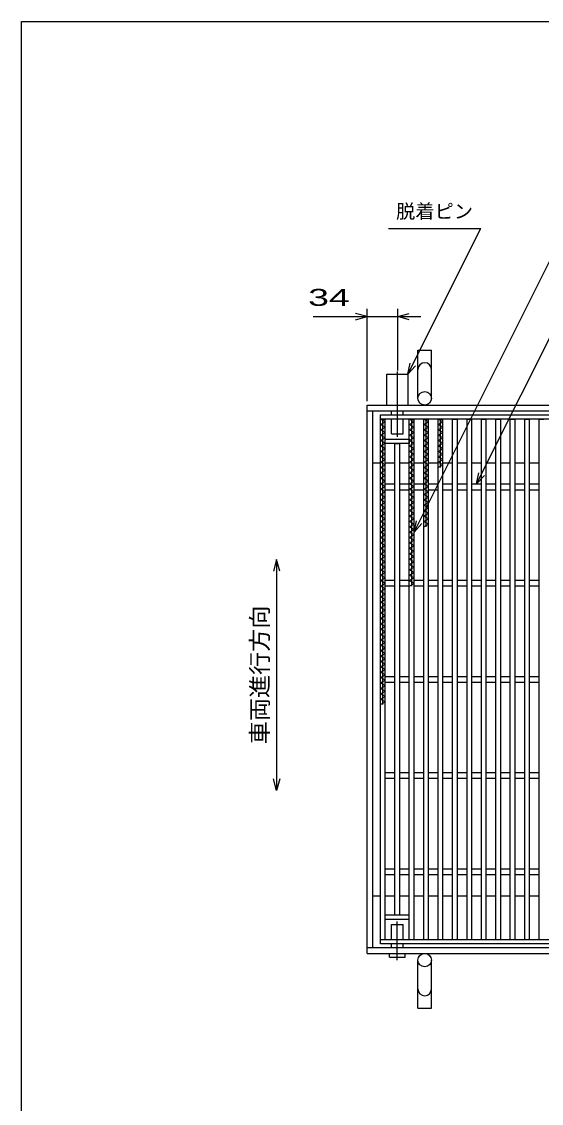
# Model space of a CAD drawing. Units: millimetres, scale not verified. Extents: x -1456 to 1389, y -1026 to 839.
# Drawn here: x -1379 to -839, y -286 to 839 of the extents above; entities that cross this region are included whole.
import ezdxf
from ezdxf.enums import TextEntityAlignment as Align

# ---------------------------------------------------------------- set-up
doc = ezdxf.new("R2010")
doc.units = ezdxf.units.MM
doc.header["$LTSCALE"] = 8
doc.linetypes.add('LONG_DASHED_DOTTED', pattern=[15.25, 12, -1.5, 0.25, -1.5])
for name, color, linetype, lineweight in [('0_2', 150, 'Continuous', 25), ('16', 3, 'Continuous', 25), ('19', 6, 'Continuous', 25), ('22', 4, 'Continuous', 25)]:
    doc.layers.add(name, color=color, linetype=linetype, lineweight=lineweight)
doc.styles.add('ベクトル', font='')
doc.styles.get('ベクトル').set_extended_font_data('ベクトル')

msp = doc.modelspace()

# ---------------------------------------------------------------- linework, layer by layer
at = {"layer": '0_2'}
for p, q in [((-1379.2, -921.2), (-1379.2, 838.8)), ((-1379.2, 838.8), (1388.8, 838.8))]:
    msp.add_line(p, q, dxfattribs=at)
at = {"layer": '16'}
for p, q in [((-1006, 430.127), (-461, 430.127)), ((-1006, 425.627), (-1006, 430.127)), ((-461, 425.627), (-1006, 425.627)), ((-1006, -115.373), (-1006, 425.627)), ((-1006, 425.627), (-1001, 425.627)), ((-1001, 422.827), (-1006, 425.627)), ((-1006, 420.027), (-1001, 422.827)), ((-1001, 417.227), (-1006, 420.027)), ((-1006, 414.427), (-1001, 417.227)), ((-1003.5, 128.827), (-1003.5, 425.627)), ((-1001, -115.373), (-1001, 425.627)), ((-976, -115.373), (-976, 425.627)), ((-976, 425.627), (-971, 425.627)), ((-971, 422.827), (-976, 425.627)), ((-976, 420.027), (-971, 422.827)), ((-971, 417.227), (-976, 420.027)), ((-976, 414.427), (-971, 417.227)), ((-973.5, 252.027), (-973.5, 425.627)), ((-971, -115.373), (-971, 425.627)), ((-961, -115.373), (-961, 425.627)), ((-961, 425.627), (-956, 425.627)), ((-956, 422.827), (-961, 425.627)), ((-961, 420.027), (-956, 422.827)), ((-956, 417.227), (-961, 420.027)), ((-961, 414.427), (-956, 417.227)), ((-958.5, 313.627), (-958.5, 425.627)), ((-956, -115.373), (-956, 425.627)), ((-946, -115.373), (-946, 425.627)), ((-946, 425.627), (-941, 425.627)), ((-941, 422.827), (-946, 425.627)), ((-946, 420.027), (-941, 422.827)), ((-941, 417.227), (-946, 420.027)), ((-946, 414.427), (-941, 417.227)), ((-943.5, 375.227), (-943.5, 425.627)), ((-941, -115.373), (-941, 425.627)), ((-931, -115.373), (-931, 425.627)), ((-931, 425.627), (-926, 425.627)), ((-926, -115.373), (-926, 425.627)), ((-916, -115.373), (-916, 425.627)), ((-916, 425.627), (-911, 425.627)), ((-911, -115.373), (-911, 425.627)), ((-901, -115.373), (-901, 425.627)), ((-901, 425.627), (-896, 425.627)), ((-896, -115.373), (-896, 425.627)), ((-886, -115.373), (-886, 425.627)), ((-886, 425.627), (-881, 425.627)), ((-881, -115.373), (-881, 425.627)), ((-871, -115.373), (-871, 425.627)), ((-871, 425.627), (-866, 425.627)), ((-866, -115.373), (-866, 425.627)), ((-856, -115.373), (-856, 425.627)), ((-856, 425.627), (-851, 425.627)), ((-851, -115.373), (-851, 425.627)), ((-841, -115.373), (-841, 425.627)), ((-841, 425.627), (-836, 425.627)), ((-1001, 411.627), (-1006, 414.427)), ((-1006, 408.827), (-1001, 411.627)), ((-1001, 406.027), (-1006, 408.827)), ((-1006, 403.227), (-1001, 406.027)), ((-971, 411.627), (-976, 414.427)), ((-976, 408.827), (-971, 411.627)), ((-971, 406.027), (-976, 408.827)), ((-976, 403.227), (-971, 406.027)), ((-956, 411.627), (-961, 414.427)), ((-961, 408.827), (-956, 411.627)), ((-956, 406.027), (-961, 408.827)), ((-961, 403.227), (-956, 406.027)), ((-941, 411.627), (-946, 414.427)), ((-946, 408.827), (-941, 411.627)), ((-941, 406.027), (-946, 408.827)), ((-946, 403.227), (-941, 406.027)), ((-1001, 400.427), (-1006, 403.227)), ((-1006, 397.627), (-1001, 400.427)), ((-1001, 394.827), (-1006, 397.627)), ((-1006, 392.027), (-1001, 394.827)), ((-1001, 404.627), (-976, 404.627)), ((-1001, 400.127), (-1001, 404.627)), ((-976, 400.127), (-1001, 400.127)), ((-991, -89.873), (-991, 400.127)), ((-991, 400.127), (-986, 400.127)), ((-986, -89.873), (-986, 400.127)), ((-976, 404.627), (-976, 400.127)), ((-971, 400.427), (-976, 403.227)), ((-976, 397.627), (-971, 400.427)), ((-971, 394.827), (-976, 397.627)), ((-976, 392.027), (-971, 394.827)), ((-956, 400.427), (-961, 403.227)), ((-961, 397.627), (-956, 400.427)), ((-956, 394.827), (-961, 397.627)), ((-961, 392.027), (-956, 394.827)), ((-941, 400.427), (-946, 403.227)), ((-946, 397.627), (-941, 400.427)), ((-941, 394.827), (-946, 397.627)), ((-946, 392.027), (-941, 394.827)), ((-1001, 389.227), (-1006, 392.027)), ((-1006, 386.427), (-1001, 389.227)), ((-1001, 383.627), (-1006, 386.427)), ((-1006, 380.827), (-1001, 383.627)), ((-971, 389.227), (-976, 392.027)), ((-976, 386.427), (-971, 389.227)), ((-971, 383.627), (-976, 386.427)), ((-976, 380.827), (-971, 383.627)), ((-956, 389.227), (-961, 392.027)), ((-961, 386.427), (-956, 389.227)), ((-956, 383.627), (-961, 386.427)), ((-961, 380.827), (-956, 383.627)), ((-941, 389.227), (-946, 392.027)), ((-946, 386.427), (-941, 389.227)), ((-941, 383.627), (-946, 386.427)), ((-946, 380.827), (-941, 383.627)), ((-1001, 378.027), (-1006, 380.827)), ((-1006, 375.227), (-1001, 378.027)), ((-1001, 372.427), (-1006, 375.227)), ((-1006, 369.627), (-1001, 372.427)), ((-971, 378.027), (-976, 380.827)), ((-976, 375.227), (-971, 378.027)), ((-971, 372.427), (-976, 375.227)), ((-976, 369.627), (-971, 372.427)), ((-956, 378.027), (-961, 380.827)), ((-961, 375.227), (-956, 378.027)), ((-956, 372.427), (-961, 375.227)), ((-961, 369.627), (-956, 372.427)), ((-941, 378.027), (-946, 380.827)), ((-946, 375.227), (-941, 378.027)), ((-1001, 366.827), (-1006, 369.627)), ((-1006, 364.027), (-1001, 366.827)), ((-1001, 361.227), (-1006, 364.027)), ((-1006, 358.427), (-1001, 361.227)), ((-971, 366.827), (-976, 369.627)), ((-976, 364.027), (-971, 366.827)), ((-971, 361.227), (-976, 364.027)), ((-976, 358.427), (-971, 361.227)), ((-956, 366.827), (-961, 369.627)), ((-961, 364.027), (-956, 366.827)), ((-956, 361.227), (-961, 364.027)), ((-961, 358.427), (-956, 361.227)), ((-1001, 355.627), (-1006, 358.427)), ((-1006, 352.827), (-1001, 355.627)), ((-1001, 350.027), (-1006, 352.827)), ((-1006, 347.227), (-1001, 350.027)), ((-1001, 358.127), (-991, 358.127)), ((-1001, 352.127), (-991, 352.127)), ((-986, 358.127), (-976, 358.127)), ((-986, 352.127), (-976, 352.127)), ((-971, 355.627), (-976, 358.427)), ((-976, 352.827), (-971, 355.627)), ((-971, 350.027), (-976, 352.827)), ((-976, 347.227), (-971, 350.027)), ((-971, 358.127), (-961, 358.127)), ((-971, 352.127), (-961, 352.127)), ((-956, 355.627), (-961, 358.427)), ((-961, 352.827), (-956, 355.627)), ((-956, 350.027), (-961, 352.827)), ((-961, 347.227), (-956, 350.027)), ((-956, 358.127), (-946, 358.127)), ((-956, 352.127), (-946, 352.127)), ((-941, 358.127), (-931, 358.127)), ((-941, 352.127), (-931, 352.127)), ((-926, 358.127), (-916, 358.127)), ((-926, 352.127), (-916, 352.127)), ((-911, 358.127), (-901, 358.127)), ((-911, 352.127), (-901, 352.127)), ((-896, 358.127), (-886, 358.127)), ((-896, 352.127), (-886, 352.127)), ((-881, 358.127), (-871, 358.127)), ((-881, 352.127), (-871, 352.127)), ((-866, 358.127), (-856, 358.127)), ((-866, 352.127), (-856, 352.127)), ((-851, 358.127), (-841, 358.127)), ((-851, 352.127), (-841, 352.127)), ((-1001, 344.427), (-1006, 347.227)), ((-1006, 341.627), (-1001, 344.427)), ((-1001, 338.827), (-1006, 341.627)), ((-1006, 336.027), (-1001, 338.827)), ((-971, 344.427), (-976, 347.227)), ((-976, 341.627), (-971, 344.427)), ((-971, 338.827), (-976, 341.627)), ((-976, 336.027), (-971, 338.827)), ((-956, 344.427), (-961, 347.227)), ((-961, 341.627), (-956, 344.427)), ((-956, 338.827), (-961, 341.627)), ((-961, 336.027), (-956, 338.827)), ((-1001, 333.227), (-1006, 336.027)), ((-1006, 330.427), (-1001, 333.227)), ((-1001, 327.627), (-1006, 330.427)), ((-1006, 324.827), (-1001, 327.627)), ((-971, 333.227), (-976, 336.027)), ((-976, 330.427), (-971, 333.227)), ((-971, 327.627), (-976, 330.427)), ((-976, 324.827), (-971, 327.627)), ((-956, 333.227), (-961, 336.027)), ((-961, 330.427), (-956, 333.227)), ((-956, 327.627), (-961, 330.427)), ((-961, 324.827), (-956, 327.627)), ((-1001, 322.027), (-1006, 324.827)), ((-1006, 319.227), (-1001, 322.027)), ((-1001, 316.427), (-1006, 319.227)), ((-1006, 313.627), (-1001, 316.427)), ((-971, 322.027), (-976, 324.827)), ((-976, 319.227), (-971, 322.027)), ((-971, 316.427), (-976, 319.227)), ((-976, 313.627), (-971, 316.427)), ((-956, 322.027), (-961, 324.827)), ((-961, 319.227), (-956, 322.027)), ((-956, 316.427), (-961, 319.227)), ((-961, 313.627), (-956, 316.427)), ((-1001, 310.827), (-1006, 313.627)), ((-1006, 308.027), (-1001, 310.827)), ((-1001, 305.227), (-1006, 308.027)), ((-1006, 302.427), (-1001, 305.227)), ((-971, 310.827), (-976, 313.627)), ((-976, 308.027), (-971, 310.827)), ((-971, 305.227), (-976, 308.027)), ((-976, 302.427), (-971, 305.227)), ((-1001, 299.627), (-1006, 302.427)), ((-1006, 296.827), (-1001, 299.627)), ((-1001, 294.027), (-1006, 296.827)), ((-1006, 291.227), (-1001, 294.027)), ((-971, 299.627), (-976, 302.427)), ((-976, 296.827), (-971, 299.627)), ((-971, 294.027), (-976, 296.827)), ((-976, 291.227), (-971, 294.027)), ((-1001, 288.427), (-1006, 291.227)), ((-1006, 285.627), (-1001, 288.427)), ((-1001, 282.827), (-1006, 285.627)), ((-1006, 280.027), (-1001, 282.827)), ((-971, 288.427), (-976, 291.227)), ((-976, 285.627), (-971, 288.427)), ((-971, 282.827), (-976, 285.627)), ((-976, 280.027), (-971, 282.827)), ((-1001, 277.227), (-1006, 280.027)), ((-1006, 274.427), (-1001, 277.227)), ((-1001, 271.627), (-1006, 274.427)), ((-1006, 268.827), (-1001, 271.627)), ((-971, 277.227), (-976, 280.027)), ((-976, 274.427), (-971, 277.227)), ((-971, 271.627), (-976, 274.427)), ((-976, 268.827), (-971, 271.627)), ((-1001, 266.027), (-1006, 268.827)), ((-1006, 263.227), (-1001, 266.027)), ((-1001, 260.427), (-1006, 263.227)), ((-1006, 257.627), (-1001, 260.427)), ((-971, 266.027), (-976, 268.827)), ((-976, 263.227), (-971, 266.027)), ((-971, 260.427), (-976, 263.227)), ((-976, 257.627), (-971, 260.427)), ((-1001, 254.827), (-1006, 257.627)), ((-1006, 252.027), (-1001, 254.827)), ((-1001, 249.227), (-1006, 252.027)), ((-1006, 246.427), (-1001, 249.227)), ((-1001, 258.127), (-991, 258.127)), ((-1001, 252.127), (-991, 252.127)), ((-986, 258.127), (-976, 258.127)), ((-986, 252.127), (-976, 252.127)), ((-971, 254.827), (-976, 257.627)), ((-976, 252.027), (-971, 254.827)), ((-971, 258.127), (-961, 258.127)), ((-971, 252.127), (-961, 252.127)), ((-956, 258.127), (-946, 258.127)), ((-956, 252.127), (-946, 252.127)), ((-941, 258.127), (-931, 258.127)), ((-941, 252.127), (-931, 252.127)), ((-926, 258.127), (-916, 258.127)), ((-926, 252.127), (-916, 252.127)), ((-911, 258.127), (-901, 258.127)), ((-911, 252.127), (-901, 252.127)), ((-896, 258.127), (-886, 258.127)), ((-896, 252.127), (-886, 252.127)), ((-881, 258.127), (-871, 258.127)), ((-881, 252.127), (-871, 252.127)), ((-866, 258.127), (-856, 258.127)), ((-866, 252.127), (-856, 252.127)), ((-851, 258.127), (-841, 258.127)), ((-851, 252.127), (-841, 252.127)), ((-1001, 243.627), (-1006, 246.427)), ((-1006, 240.827), (-1001, 243.627)), ((-1001, 238.027), (-1006, 240.827)), ((-1006, 235.227), (-1001, 238.027)), ((-1001, 232.427), (-1006, 235.227)), ((-1006, 229.627), (-1001, 232.427)), ((-1001, 226.827), (-1006, 229.627)), ((-1006, 224.027), (-1001, 226.827)), ((-1001, 221.227), (-1006, 224.027)), ((-1006, 218.427), (-1001, 221.227)), ((-1001, 215.627), (-1006, 218.427)), ((-1006, 212.827), (-1001, 215.627)), ((-1001, 210.027), (-1006, 212.827)), ((-1006, 207.227), (-1001, 210.027)), ((-1001, 204.427), (-1006, 207.227)), ((-1006, 201.627), (-1001, 204.427)), ((-1001, 198.827), (-1006, 201.627)), ((-1006, 196.027), (-1001, 198.827)), ((-1001, 193.227), (-1006, 196.027)), ((-1006, 190.427), (-1001, 193.227)), ((-1001, 187.627), (-1006, 190.427)), ((-1006, 184.827), (-1001, 187.627)), ((-1001, 182.027), (-1006, 184.827)), ((-1006, 179.227), (-1001, 182.027)), ((-1001, 176.427), (-1006, 179.227)), ((-1006, 173.627), (-1001, 176.427)), ((-1001, 170.827), (-1006, 173.627)), ((-1006, 168.027), (-1001, 170.827)), ((-1001, 165.227), (-1006, 168.027)), ((-1006, 162.427), (-1001, 165.227)), ((-1001, 159.627), (-1006, 162.427)), ((-1006, 156.827), (-1001, 159.627)), ((-1001, 158.127), (-991, 158.127)), ((-986, 158.127), (-976, 158.127)), ((-971, 158.127), (-961, 158.127)), ((-956, 158.127), (-946, 158.127)), ((-941, 158.127), (-931, 158.127)), ((-926, 158.127), (-916, 158.127)), ((-911, 158.127), (-901, 158.127)), ((-896, 158.127), (-886, 158.127)), ((-881, 158.127), (-871, 158.127)), ((-866, 158.127), (-856, 158.127)), ((-851, 158.127), (-841, 158.127)), ((-1001, 154.027), (-1006, 156.827)), ((-1006, 151.227), (-1001, 154.027)), ((-1001, 148.427), (-1006, 151.227)), ((-1006, 145.627), (-1001, 148.427)), ((-1001, 152.127), (-991, 152.127)), ((-986, 152.127), (-976, 152.127)), ((-971, 152.127), (-961, 152.127)), ((-956, 152.127), (-946, 152.127)), ((-941, 152.127), (-931, 152.127)), ((-926, 152.127), (-916, 152.127)), ((-911, 152.127), (-901, 152.127)), ((-896, 152.127), (-886, 152.127)), ((-881, 152.127), (-871, 152.127)), ((-866, 152.127), (-856, 152.127)), ((-851, 152.127), (-841, 152.127)), ((-1001, 142.827), (-1006, 145.627)), ((-1006, 140.027), (-1001, 142.827)), ((-1001, 137.227), (-1006, 140.027)), ((-1006, 134.427), (-1001, 137.227)), ((-1001, 131.627), (-1006, 134.427)), ((-1006, 128.827), (-1001, 131.627)), ((-1001, 58.127), (-991, 58.127)), ((-986, 58.127), (-976, 58.127)), ((-971, 58.127), (-961, 58.127)), ((-956, 58.127), (-946, 58.127)), ((-941, 58.127), (-931, 58.127)), ((-926, 58.127), (-916, 58.127)), ((-911, 58.127), (-901, 58.127)), ((-896, 58.127), (-886, 58.127)), ((-881, 58.127), (-871, 58.127)), ((-866, 58.127), (-856, 58.127)), ((-851, 58.127), (-841, 58.127)), ((-1001, 52.127), (-991, 52.127)), ((-986, 52.127), (-976, 52.127)), ((-971, 52.127), (-961, 52.127)), ((-956, 52.127), (-946, 52.127)), ((-941, 52.127), (-931, 52.127)), ((-926, 52.127), (-916, 52.127)), ((-911, 52.127), (-901, 52.127)), ((-896, 52.127), (-886, 52.127)), ((-881, 52.127), (-871, 52.127)), ((-866, 52.127), (-856, 52.127)), ((-851, 52.127), (-841, 52.127)), ((-1001, -41.873), (-991, -41.873)), ((-986, -41.873), (-976, -41.873)), ((-971, -41.873), (-961, -41.873)), ((-956, -41.873), (-946, -41.873)), ((-941, -41.873), (-931, -41.873)), ((-926, -41.873), (-916, -41.873)), ((-911, -41.873), (-901, -41.873)), ((-896, -41.873), (-886, -41.873)), ((-881, -41.873), (-871, -41.873)), ((-866, -41.873), (-856, -41.873)), ((-851, -41.873), (-841, -41.873)), ((-1001, -47.873), (-991, -47.873)), ((-986, -47.873), (-976, -47.873)), ((-971, -47.873), (-961, -47.873)), ((-956, -47.873), (-946, -47.873)), ((-941, -47.873), (-931, -47.873)), ((-926, -47.873), (-916, -47.873)), ((-911, -47.873), (-901, -47.873)), ((-896, -47.873), (-886, -47.873)), ((-881, -47.873), (-871, -47.873)), ((-866, -47.873), (-856, -47.873)), ((-851, -47.873), (-841, -47.873)), ((-1001, -89.873), (-976, -89.873)), ((-1001, -94.373), (-1001, -89.873)), ((-991, -89.873), (-986, -89.873)), ((-976, -94.373), (-976, -89.873)), ((-1001, -94.373), (-976, -94.373)), ((-1006, -115.373), (-461, -115.373)), ((-1006, -119.873), (-1006, -115.373)), ((-1006, -115.373), (-1001, -115.373)), ((-461, -119.873), (-1006, -119.873)), ((-976, -115.373), (-971, -115.373)), ((-961, -115.373), (-956, -115.373)), ((-946, -115.373), (-941, -115.373)), ((-931, -115.373), (-926, -115.373)), ((-916, -115.373), (-911, -115.373)), ((-901, -115.373), (-896, -115.373)), ((-886, -115.373), (-881, -115.373)), ((-871, -115.373), (-866, -115.373)), ((-856, -115.373), (-851, -115.373)), ((-841, -115.373), (-836, -115.373))]:
    msp.add_line(p, q, dxfattribs=at)
at = {"layer": '19'}
for p, q in [((-967, 447.127), (-967, 497.127)), ((-967, 497.127), (-953, 497.127)), ((-953, 447.127), (-953, 497.127)), ((-999.5, 440.127), (-999.5, 472.127)), ((-999.5, 472.127), (-977.5, 472.127)), ((-977.5, 472.127), (-977.5, 440.127)), ((-1020, 440.127), (-447, 440.127)), ((-1020, -129.873), (-1020, 440.127)), ((-1020, 434.127), (-447, 434.127)), ((-1014, -123.873), (-1014, 434.127)), ((-994.5, 430.127), (-994.5, 434.127)), ((-982.5, 430.127), (-982.5, 434.127)), ((-994.5, 410.127), (-994.5, 425.627)), ((-982.5, 410.127), (-982.5, 425.627)), ((-994.5, 410.127), (-982.5, 410.127)), ((-1014, 380.127), (-1006, 380.127)), ((-1001, 380.127), (-991, 380.127)), ((-986, 380.127), (-976, 380.127)), ((-971, 380.127), (-961, 380.127)), ((-956, 380.127), (-946, 380.127)), ((-941, 380.127), (-931, 380.127)), ((-926, 380.127), (-916, 380.127)), ((-911, 380.127), (-901, 380.127)), ((-896, 380.127), (-886, 380.127)), ((-881, 380.127), (-871, 380.127)), ((-866, 380.127), (-856, 380.127)), ((-851, 380.127), (-841, 380.127)), ((-1014, -69.873), (-1006, -69.873)), ((-1001, -69.873), (-991, -69.873)), ((-986, -69.873), (-976, -69.873)), ((-971, -69.873), (-961, -69.873)), ((-956, -69.873), (-946, -69.873)), ((-941, -69.873), (-931, -69.873)), ((-926, -69.873), (-916, -69.873)), ((-911, -69.873), (-901, -69.873)), ((-896, -69.873), (-886, -69.873)), ((-881, -69.873), (-871, -69.873)), ((-866, -69.873), (-856, -69.873)), ((-851, -69.873), (-841, -69.873)), ((-994.5, -115.373), (-994.5, -99.873)), ((-994.5, -99.873), (-982.5, -99.873)), ((-982.5, -115.373), (-982.5, -99.873)), ((-994.5, -123.873), (-994.5, -119.873)), ((-982.5, -123.873), (-982.5, -119.873)), ((-1020, -123.873), (-447, -123.873)), ((-1020, -129.873), (-447, -129.873)), ((-996.5, -133.873), (-996.5, -129.873)), ((-996.5, -133.873), (-980.5, -133.873)), ((-980.5, -133.873), (-980.5, -129.873)), ((-967, -186.873), (-967, -136.873)), ((-953, -186.873), (-953, -136.873)), ((-967, -186.873), (-953, -186.873))]:
    msp.add_line(p, q, dxfattribs=at)
at = {"layer": '19', "linetype": 'LONG_DASHED_DOTTED'}
for p, q in [((-988.5, 475.127), (-988.5, 407.127)), ((-988.5, -136.873), (-988.5, -96.873))]:
    msp.add_line(p, q, dxfattribs=at)
at = {"layer": '19'}
for centre in [(-960, 447.127), (-960, -136.873)]:
    msp.add_circle(centre, 7, dxfattribs=at)
for centre, start, end in [((-960, 477.127), 0, 180), ((-960, -166.873), 180, 0)]:
    msp.add_arc(centre, 7, start, end, dxfattribs=at)
at = {"layer": '22'}
for p, q in [((-971, 308.127), (-795.75, 658.627)), ((-997.75, 623.627), (-901.75, 623.627)), ((-977.5, 472.127), (-901.75, 623.627)), ((-906, 358.127), (-773.25, 623.627)), ((-1020, 444.127), (-1020, 540.127)), ((-988, 476.123), (-988, 540.127)), ((-1076, 532.127), (-1020, 532.127)), ((-1020, 532.127), (-1032, 535.327)), ((-1032, 528.927), (-1020, 532.127)), ((-1020, 532.127), (-988, 532.127)), ((-988, 532.127), (-976, 535.327)), ((-976, 528.927), (-988, 532.127)), ((-988, 532.127), (-964, 532.127)), ((-977.5, 472.127), (-975.1, 483.807)), ((-977.5, 472.127), (-969.5, 480.927)), ((-906, 358.127), (-903.6, 369.807)), ((-906, 358.127), (-898, 366.927)), ((-971, 308.127), (-968.6, 319.807)), ((-971, 308.127), (-963, 316.927)), ((-1114, 279.627), (-1117.2, 267.627)), ((-1110.8, 267.627), (-1114, 279.627)), ((-1114, 279.627), (-1114, 39.627)), ((-1114, 39.627), (-1117.2, 51.627)), ((-1110.8, 51.627), (-1114, 39.627))]:
    msp.add_line(p, q, dxfattribs=at)

# ---------------------------------------------------------------- texts
at = {"layer": '22', "color": 2, "style": 'ベクトル'}
msp.add_text('脱着ピン', height=14.66, dxfattribs=at).set_placement((-989.75, 641.627), align=Align.MIDDLE_LEFT)
at = {"layer": '22', "color": 2, "style": 'ベクトル', "width": 1.65}
msp.add_text(' 34 ', height=17.6, dxfattribs=at).set_placement((-1092, 552.127), align=Align.MIDDLE_LEFT)
at = {"layer": '22', "color": 2, "style": 'ベクトル'}
msp.add_text('車両進行方向', height=17.6, rotation=90, dxfattribs=at).set_placement((-1131.6, 87.627), align=Align.MIDDLE_LEFT)

doc.saveas('drawing.dxf')
